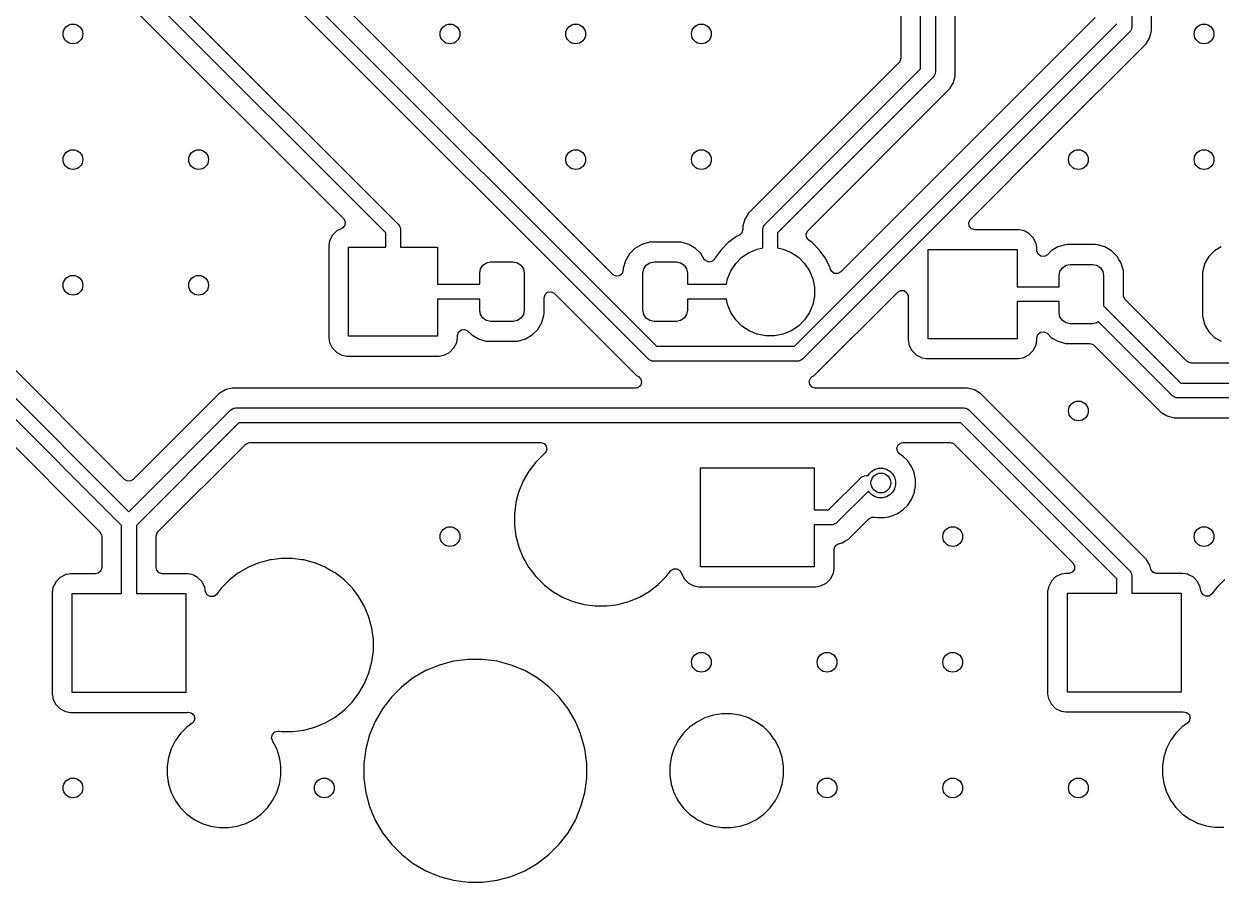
# Model space of a CAD drawing. Extents: x 2.6 to 14.2, y -9.4 to -3.8.
# Drawn here: x 12.644 to 13.597, y -7.405 to -6.723 of the extents above; entities that cross this region are included whole.
import ezdxf

# ---------------------------------------------------------------- set-up
doc = ezdxf.new("R2010")
doc.units = 0
doc.header["$MEASUREMENT"] = 0
doc.layers.add('BLACK', color=7, linetype='CONTINUOUS')

msp = doc.modelspace()

# ---------------------------------------------------------------- linework, layer by layer
at = {"layer": 'BLACK', "linetype": 'CONTINUOUS'}
for p, q in [((13.35769, -6.7583), (13.35769, -6.22893)), ((13.3695, -6.23137), (13.3695, -6.76075)), ((13.38526, -6.7636), (13.38526, -6.23992)), ((13.52567, -6.46694), (13.52567, -6.725)), ((13.54143, -6.72785), (13.54143, -6.54031)), ((13.11267, -6.92204), (12.75088, -6.56025)), ((13.14086, -6.98923), (12.7236, -6.57197)), ((12.73368, -6.56535), (13.14748, -6.97915)), ((13.34192, -6.60974), (13.34192, -6.74975)), ((12.67307, -6.61314), (12.94213, -6.88221)), ((12.64982, -6.62889), (12.89839, -6.87747)), ((12.93205, -6.88883), (12.66299, -6.61976)), ((13.25726, -6.97915), (13.51385, -6.72255)), ((13.49666, -6.71745), (13.29415, -6.91996)), ((13.52394, -6.72918), (13.26388, -6.98923)), ((13.52467, -6.72828), (13.52394, -6.72918)), ((13.52534, -6.72666), (13.52467, -6.72828)), ((13.52555, -6.72615), (13.52534, -6.72666)), ((13.52567, -6.725), (13.52555, -6.72615)), ((13.5371, -6.73831), (13.53996, -6.73337)), ((13.53996, -6.73337), (13.54029, -6.73211)), ((13.54029, -6.73211), (13.54037, -6.73184)), ((13.54037, -6.73184), (13.54082, -6.73013)), ((13.54082, -6.73013), (13.54143, -6.72785)), ((13.46296, -6.81245), (13.5371, -6.73831)), ((13.34114, -6.75239), (13.34049, -6.7532)), ((13.34192, -6.74975), (13.34114, -6.75239)), ((13.34049, -6.7532), (13.22061, -6.87307)), ((13.23378, -6.88221), (13.35769, -6.7583)), ((13.36923, -6.76226), (13.3685, -6.76403)), ((13.36938, -6.7619), (13.36923, -6.76226)), ((13.3695, -6.76075), (13.36938, -6.7619)), ((12.72433, -7.08508), (12.40375, -6.7645)), ((13.36777, -6.76492), (13.24386, -6.88883)), ((13.3685, -6.76403), (13.36777, -6.76492)), ((13.38093, -6.77406), (13.38379, -6.76911)), ((13.38379, -6.76911), (13.38402, -6.76823)), ((13.38402, -6.76823), (13.38422, -6.7675)), ((13.38422, -6.7675), (13.38477, -6.76546)), ((13.38477, -6.76546), (13.38526, -6.7636)), ((12.39462, -6.77767), (12.72778, -7.11083)), ((13.26786, -6.88713), (13.38093, -6.77406)), ((12.72187, -7.12163), (12.38799, -6.78775)), ((13.39732, -6.8781), (13.46296, -6.81245)), ((13.22061, -6.87307), (13.21824, -6.87719)), ((13.22061, -6.87307), (13.22061, -6.87307)), ((12.89715, -6.88527), (12.89314, -6.88731)), ((12.89786, -6.88483), (12.89715, -6.88527)), ((12.89951, -6.88262), (12.89786, -6.88483)), ((12.89839, -6.87747), (12.89971, -6.87988)), ((12.89971, -6.87988), (12.89951, -6.88262)), ((12.94213, -6.88221), (12.94287, -6.8831)), ((12.94287, -6.8831), (12.94325, -6.88403)), ((12.94325, -6.88403), (12.94375, -6.88523)), ((12.94375, -6.88523), (12.94386, -6.88638)), ((12.94386, -6.88638), (12.94386, -6.90023)), ((13.21628, -6.88625), (13.21551, -6.88889)), ((13.21726, -6.87988), (13.21628, -6.88353)), ((13.21628, -6.88353), (13.21628, -6.88353)), ((13.21628, -6.88353), (13.21628, -6.88625)), ((13.21776, -6.87802), (13.21726, -6.87988)), ((13.21824, -6.87719), (13.21776, -6.87802)), ((13.21776, -6.87802), (13.21776, -6.87802)), ((13.23205, -6.88638), (13.23216, -6.88523)), ((13.23205, -6.90088), (13.23205, -6.88638)), ((13.23216, -6.88523), (13.23266, -6.88403)), ((13.23266, -6.88403), (13.23305, -6.8831)), ((13.23305, -6.8831), (13.23378, -6.88221)), ((13.39593, -6.88085), (13.39708, -6.87835)), ((13.39633, -6.88358), (13.39593, -6.88085)), ((13.39813, -6.88565), (13.39633, -6.88358)), ((13.39708, -6.87835), (13.39732, -6.8781)), ((13.40077, -6.88643), (13.39813, -6.88565)), ((12.46719, -6.88925), (12.70468, -7.12673)), ((12.88734, -6.8953), (12.88676, -6.89899)), ((12.88893, -6.89218), (12.88734, -6.8953)), ((12.88961, -6.89084), (12.88893, -6.89218)), ((12.89314, -6.88731), (12.88961, -6.89084)), ((12.88961, -6.89084), (12.88961, -6.89084)), ((12.88961, -6.89084), (12.88961, -6.89084)), ((12.89314, -6.88731), (12.89314, -6.88731)), ((12.93205, -6.90023), (12.93205, -6.88883)), ((13.21112, -6.89187), (13.2046, -6.89661)), ((13.21362, -6.8906), (13.21112, -6.89187)), ((13.21551, -6.88889), (13.21362, -6.8906)), ((13.24386, -6.88883), (13.24386, -6.90088)), ((13.26653, -6.88961), (13.26782, -6.88717)), ((13.26677, -6.89235), (13.26653, -6.88961)), ((13.26845, -6.89453), (13.26677, -6.89235)), ((13.26782, -6.88717), (13.26786, -6.88713)), ((13.26882, -6.8948), (13.26845, -6.89453)), ((13.27131, -6.89661), (13.26882, -6.8948)), ((13.43565, -6.88643), (13.40077, -6.88643)), ((13.43935, -6.88701), (13.43565, -6.88643)), ((13.43565, -6.88643), (13.43565, -6.88643)), ((13.44058, -6.88764), (13.43935, -6.88701)), ((13.4438, -6.88928), (13.44058, -6.88764)), ((13.44733, -6.89281), (13.4438, -6.88928)), ((13.4438, -6.88928), (13.4438, -6.88928)), ((13.4438, -6.88928), (13.4438, -6.88928)), ((13.4496, -6.89726), (13.44733, -6.89281)), ((13.44733, -6.89281), (13.44733, -6.89281)), ((13.44733, -6.89281), (13.44733, -6.89281)), ((12.88676, -6.89899), (12.88676, -6.97234)), ((12.90252, -6.97109), (12.90252, -6.90023)), ((12.90252, -6.90023), (12.93205, -6.90023)), ((12.94386, -6.90023), (12.97339, -6.90023)), ((12.97339, -6.90023), (12.97339, -6.92976)), ((13.13042, -6.90128), (13.12602, -6.90568)), ((13.13578, -6.89812), (13.13042, -6.90128)), ((13.13042, -6.90128), (13.13042, -6.90128)), ((13.14175, -6.89638), (13.13578, -6.89812)), ((13.13578, -6.89812), (13.13578, -6.89812)), ((13.14315, -6.89627), (13.14175, -6.89638)), ((13.16584, -6.89627), (13.14315, -6.89627)), ((13.14315, -6.89627), (13.14315, -6.89627)), ((13.16723, -6.89638), (13.16584, -6.89627)), ((13.17321, -6.89812), (13.16723, -6.89638)), ((13.16723, -6.89638), (13.16723, -6.89638)), ((13.17856, -6.90128), (13.17321, -6.89812)), ((13.17321, -6.89812), (13.17321, -6.89812)), ((13.18296, -6.90568), (13.17856, -6.90128)), ((13.17856, -6.90128), (13.17856, -6.90128)), ((13.1989, -6.90231), (13.19417, -6.90883)), ((13.2046, -6.89661), (13.1989, -6.90231)), ((13.21548, -6.90827), (13.22125, -6.90441)), ((13.22125, -6.90441), (13.22767, -6.90175)), ((13.22767, -6.90175), (13.23205, -6.90088)), ((13.24386, -6.90088), (13.24824, -6.90175)), ((13.24824, -6.90175), (13.25466, -6.90441)), ((13.25466, -6.90441), (13.26044, -6.90827)), ((13.27701, -6.90231), (13.27131, -6.89661)), ((13.28113, -6.90797), (13.27701, -6.90231)), ((13.36355, -6.97306), (13.36355, -6.9022)), ((13.36355, -6.9022), (13.43441, -6.9022)), ((13.43441, -6.9022), (13.43441, -6.93172)), ((13.45013, -6.90064), (13.4496, -6.89726)), ((13.45018, -6.90096), (13.45013, -6.90064)), ((13.45018, -6.90281), (13.45018, -6.90096)), ((13.45019, -6.90316), (13.45018, -6.90281)), ((13.45115, -6.90573), (13.45019, -6.90316)), ((13.46152, -6.90325), (13.45851, -6.90626)), ((13.46688, -6.90009), (13.46152, -6.90325)), ((13.46152, -6.90325), (13.46152, -6.90325)), ((13.47285, -6.89835), (13.46688, -6.90009)), ((13.46688, -6.90009), (13.46688, -6.90009)), ((13.47425, -6.89824), (13.47285, -6.89835)), ((13.49694, -6.89824), (13.47425, -6.89824)), ((13.47425, -6.89824), (13.47425, -6.89824)), ((13.49834, -6.89835), (13.49694, -6.89824)), ((13.50431, -6.90009), (13.49834, -6.89835)), ((13.49834, -6.89835), (13.49834, -6.89835)), ((13.50967, -6.90325), (13.50431, -6.90009)), ((13.50431, -6.90009), (13.50431, -6.90009)), ((13.51407, -6.90765), (13.50967, -6.90325)), ((13.50967, -6.90325), (13.50967, -6.90325)), ((13.59144, -6.90325), (13.58704, -6.90765)), ((13.5968, -6.90009), (13.59144, -6.90325)), ((13.59144, -6.90325), (13.59144, -6.90325)), ((13.00753, -6.91751), (13.00945, -6.91463)), ((13.00945, -6.91463), (13.01232, -6.91271)), ((13.01232, -6.91271), (13.01571, -6.91204)), ((13.01571, -6.91204), (13.03343, -6.91204)), ((13.03343, -6.91204), (13.03682, -6.91271)), ((13.03682, -6.91271), (13.03969, -6.91463)), ((13.03969, -6.91463), (13.04161, -6.91751)), ((13.12285, -6.91104), (13.12112, -6.91701)), ((13.12602, -6.90568), (13.12285, -6.91104)), ((13.12285, -6.91104), (13.12285, -6.91104)), ((13.12602, -6.90568), (13.12602, -6.90568)), ((13.13745, -6.91751), (13.13937, -6.91463)), ((13.13937, -6.91463), (13.14224, -6.91271)), ((13.14224, -6.91271), (13.14563, -6.91204)), ((13.14563, -6.91204), (13.16335, -6.91204)), ((13.16335, -6.91204), (13.16674, -6.91271)), ((13.16674, -6.91271), (13.16961, -6.91463)), ((13.16961, -6.91463), (13.17153, -6.91751)), ((13.18397, -6.90738), (13.18296, -6.90568)), ((13.18296, -6.90568), (13.18296, -6.90568)), ((13.18482, -6.90883), (13.18397, -6.90738)), ((13.18532, -6.90967), (13.18482, -6.90883)), ((13.18671, -6.91118), (13.18532, -6.90967)), ((13.18931, -6.91206), (13.18671, -6.91118)), ((13.19198, -6.9114), (13.18931, -6.91206)), ((13.19387, -6.9094), (13.19198, -6.9114)), ((13.19417, -6.90883), (13.19387, -6.9094)), ((13.20671, -6.91896), (13.21057, -6.91318)), ((13.21057, -6.91318), (13.21548, -6.90827)), ((13.26044, -6.90827), (13.26535, -6.91318)), ((13.26535, -6.91318), (13.26921, -6.91896)), ((13.28175, -6.90883), (13.28113, -6.90797)), ((13.28541, -6.91601), (13.28175, -6.90883)), ((13.45336, -6.90738), (13.45115, -6.90573)), ((13.4561, -6.90758), (13.45336, -6.90738)), ((13.45851, -6.90626), (13.4561, -6.90758)), ((13.47047, -6.9166), (13.47335, -6.91468)), ((13.47335, -6.91468), (13.47674, -6.91401)), ((13.47674, -6.91401), (13.49445, -6.91401)), ((13.49445, -6.91401), (13.49784, -6.91468)), ((13.49784, -6.91468), (13.50072, -6.9166)), ((13.5151, -6.9094), (13.51407, -6.90765)), ((13.51407, -6.90765), (13.51407, -6.90765)), ((13.51723, -6.91301), (13.5151, -6.9094)), ((13.51897, -6.91898), (13.51723, -6.91301)), ((13.58388, -6.91301), (13.58214, -6.91898)), ((13.58704, -6.90765), (13.58388, -6.91301)), ((13.58388, -6.91301), (13.58388, -6.91301)), ((13.58704, -6.90765), (13.58704, -6.90765)), ((13.00685, -6.9209), (13.00753, -6.91751)), ((13.00685, -6.92976), (13.00685, -6.9209)), ((13.04161, -6.91751), (13.04229, -6.9209)), ((13.04229, -6.9209), (13.04229, -6.95043)), ((13.11293, -6.92228), (13.11267, -6.92204)), ((13.11543, -6.92342), (13.11293, -6.92228)), ((13.11815, -6.92303), (13.11543, -6.92342)), ((13.12023, -6.92123), (13.11815, -6.92303)), ((13.12101, -6.91859), (13.12023, -6.92123)), ((13.12112, -6.91701), (13.12101, -6.91841)), ((13.12101, -6.91841), (13.12101, -6.91859)), ((13.12112, -6.91701), (13.12112, -6.91701)), ((13.13678, -6.9209), (13.13745, -6.91751)), ((13.13678, -6.95043), (13.13678, -6.9209)), ((13.17153, -6.91751), (13.17221, -6.9209)), ((13.17221, -6.9209), (13.17221, -6.92976)), ((13.20405, -6.92538), (13.20671, -6.91896)), ((13.26921, -6.91896), (13.27186, -6.92538)), ((13.28606, -6.91801), (13.28541, -6.91601)), ((13.28679, -6.91943), (13.28606, -6.91801)), ((13.28899, -6.92108), (13.28679, -6.91943)), ((13.29174, -6.92127), (13.28899, -6.92108)), ((13.29415, -6.91996), (13.29174, -6.92127)), ((13.46788, -6.92287), (13.46855, -6.91948)), ((13.46788, -6.93172), (13.46788, -6.92287)), ((13.46855, -6.91948), (13.47047, -6.9166)), ((13.50072, -6.9166), (13.50264, -6.91948)), ((13.50264, -6.91948), (13.50331, -6.92287)), ((13.50331, -6.92287), (13.50331, -6.94699)), ((13.51902, -6.91962), (13.51897, -6.91898)), ((13.51908, -6.92038), (13.51902, -6.91962)), ((13.51908, -6.93844), (13.51908, -6.92038)), ((13.51908, -6.92038), (13.51908, -6.92038)), ((13.58214, -6.91898), (13.58203, -6.92038)), ((13.58203, -6.92038), (13.58203, -6.95488)), ((13.58214, -6.91898), (13.58214, -6.91898)), ((12.97339, -6.92976), (13.00685, -6.92976)), ((13.17221, -6.92976), (13.20318, -6.92976)), ((13.20318, -6.92976), (13.20405, -6.92538)), ((13.27186, -6.92538), (13.27322, -6.93219)), ((13.27322, -6.93219), (13.27322, -6.93913)), ((13.43441, -6.93172), (13.46788, -6.93172)), ((12.97733, -6.94157), (12.97339, -6.94157)), ((12.97339, -6.94157), (12.97339, -6.97109)), ((13.00685, -6.94157), (12.97733, -6.94157)), ((13.00685, -6.95043), (13.00685, -6.94157)), ((13.05806, -6.94051), (13.05883, -6.93787)), ((13.05806, -6.95291), (13.05806, -6.94051)), ((13.05883, -6.93787), (13.06091, -6.93607)), ((13.06091, -6.93607), (13.06363, -6.93568)), ((13.06363, -6.93568), (13.06613, -6.93682)), ((13.06613, -6.93682), (13.06639, -6.93706)), ((13.06639, -6.93706), (13.13172, -7.00239)), ((13.19681, -6.94157), (13.17221, -6.94157)), ((13.17221, -6.94157), (13.17221, -6.95043)), ((13.20318, -6.94157), (13.19681, -6.94157)), ((13.20405, -6.94595), (13.20318, -6.94157)), ((13.27322, -6.93913), (13.27186, -6.94595)), ((13.27302, -7.00239), (13.33945, -6.93596)), ((13.33945, -6.93596), (13.34186, -6.93465)), ((13.34186, -6.93465), (13.3446, -6.93484)), ((13.3446, -6.93484), (13.34681, -6.93649)), ((13.34681, -6.93649), (13.34777, -6.93907)), ((13.34777, -6.93907), (13.34778, -6.93942)), ((13.34778, -6.93942), (13.34778, -6.9743)), ((13.43835, -6.94354), (13.43441, -6.94354)), ((13.43441, -6.94354), (13.43441, -6.97306)), ((13.46788, -6.94354), (13.43835, -6.94354)), ((13.46788, -6.95239), (13.46788, -6.94354)), ((13.51919, -6.93948), (13.51908, -6.93844)), ((13.52051, -6.94189), (13.51919, -6.93948)), ((13.56976, -6.99115), (13.52051, -6.94189)), ((13.00753, -6.95382), (13.00685, -6.95043)), ((13.04229, -6.95043), (13.04161, -6.95382)), ((13.05795, -6.95431), (13.05806, -6.95291)), ((13.13745, -6.95382), (13.13678, -6.95043)), ((13.17221, -6.95043), (13.17153, -6.95382)), ((13.20671, -6.95236), (13.20405, -6.94595)), ((13.21057, -6.95814), (13.20671, -6.95236)), ((13.26921, -6.95236), (13.26535, -6.95814)), ((13.27186, -6.94595), (13.26921, -6.95236)), ((13.46855, -6.95578), (13.46788, -6.95239)), ((13.50331, -6.94699), (13.56466, -7.00835)), ((13.00945, -6.95669), (13.00753, -6.95382)), ((13.01232, -6.95861), (13.00945, -6.95669)), ((13.01571, -6.95928), (13.01232, -6.95861)), ((13.03343, -6.95928), (13.01571, -6.95928)), ((13.03682, -6.95861), (13.03343, -6.95928)), ((13.03969, -6.95669), (13.03682, -6.95861)), ((13.04161, -6.95382), (13.03969, -6.95669)), ((13.05304, -6.96564), (13.05621, -6.96028)), ((13.05621, -6.96028), (13.05795, -6.95431)), ((13.13937, -6.95669), (13.13745, -6.95382)), ((13.14224, -6.95861), (13.13937, -6.95669)), ((13.14563, -6.95928), (13.14224, -6.95861)), ((13.16335, -6.95928), (13.14563, -6.95928)), ((13.16674, -6.95861), (13.16335, -6.95928)), ((13.16961, -6.95669), (13.16674, -6.95861)), ((13.17153, -6.95382), (13.16961, -6.95669)), ((13.21548, -6.96305), (13.21057, -6.95814)), ((13.26535, -6.95814), (13.26044, -6.96305)), ((13.47047, -6.95866), (13.46855, -6.95578)), ((13.47335, -6.96058), (13.47047, -6.95866)), ((13.47674, -6.96125), (13.47335, -6.96058)), ((13.49445, -6.96125), (13.47674, -6.96125)), ((13.49784, -6.96058), (13.49445, -6.96125)), ((13.49925, -6.95964), (13.49784, -6.96058)), ((13.55804, -7.01843), (13.49925, -6.95964)), ((13.58203, -6.95488), (13.58203, -6.95488)), ((13.58203, -6.95488), (13.58214, -6.95628)), ((13.58214, -6.95628), (13.58388, -6.96225)), ((13.58388, -6.96225), (13.58388, -6.96225)), ((13.58388, -6.96225), (13.58704, -6.96761)), ((12.97339, -6.97109), (12.90252, -6.97109)), ((12.98916, -6.97048), (12.98993, -6.96784)), ((12.98916, -6.97234), (12.98916, -6.97048)), ((12.98993, -6.96784), (12.99201, -6.96604)), ((12.99201, -6.96604), (12.99473, -6.96565)), ((12.99473, -6.96565), (12.99724, -6.96679)), ((12.99724, -6.96679), (12.99749, -6.96703)), ((12.99749, -6.96703), (13.0005, -6.97004)), ((13.0005, -6.97004), (13.0005, -6.97004)), ((13.0005, -6.97004), (13.00053, -6.97006)), ((13.00053, -6.97006), (13.00585, -6.97321)), ((13.04329, -6.97321), (13.04864, -6.97004)), ((13.04864, -6.97004), (13.05304, -6.96564)), ((13.22125, -6.96691), (13.21548, -6.96305)), ((13.22767, -6.96957), (13.22125, -6.96691)), ((13.23448, -6.97092), (13.22767, -6.96957)), ((13.24143, -6.97092), (13.23448, -6.97092)), ((13.24824, -6.96957), (13.24143, -6.97092)), ((13.25466, -6.96691), (13.24824, -6.96957)), ((13.26044, -6.96305), (13.25466, -6.96691)), ((13.45018, -6.97245), (13.45096, -6.96981)), ((13.45096, -6.96981), (13.45303, -6.96801)), ((13.45303, -6.96801), (13.45576, -6.96762)), ((13.45576, -6.96762), (13.45826, -6.96876)), ((13.45826, -6.96876), (13.45851, -6.969)), ((13.45851, -6.969), (13.46152, -6.97201)), ((13.46152, -6.97201), (13.46152, -6.97201)), ((13.46152, -6.97201), (13.46293, -6.97284)), ((13.58704, -6.96761), (13.58704, -6.96761)), ((13.58704, -6.96761), (13.59144, -6.97201)), ((13.59144, -6.97201), (13.59144, -6.97201)), ((13.59144, -6.97201), (13.59285, -6.97284)), ((12.88676, -6.97234), (12.8871, -6.97453)), ((12.8871, -6.97453), (12.88734, -6.97603)), ((12.88734, -6.97603), (12.88961, -6.98048)), ((12.88961, -6.98048), (12.88961, -6.98048)), ((12.88961, -6.98048), (12.88961, -6.98048)), ((12.88961, -6.98048), (12.89314, -6.98401)), ((12.98277, -6.98401), (12.98631, -6.98048)), ((12.98631, -6.98048), (12.98857, -6.97603)), ((12.98857, -6.97603), (12.98916, -6.97234)), ((12.98857, -6.97603), (12.98857, -6.97603)), ((12.98857, -6.97603), (12.98857, -6.97603)), ((13.00585, -6.97321), (13.01183, -6.97494)), ((13.01183, -6.97494), (13.01323, -6.97505)), ((13.01323, -6.97505), (13.03592, -6.97505)), ((13.03592, -6.97505), (13.03731, -6.97494)), ((13.03731, -6.97494), (13.04329, -6.97321)), ((13.14748, -6.97915), (13.25726, -6.97915)), ((13.34778, -6.9743), (13.3482, -6.97698)), ((13.3482, -6.97698), (13.34836, -6.978)), ((13.34836, -6.978), (13.35063, -6.98245)), ((13.43441, -6.97306), (13.36355, -6.97306)), ((13.44733, -6.98245), (13.4496, -6.978)), ((13.4496, -6.978), (13.45018, -6.9743)), ((13.4496, -6.978), (13.4496, -6.978)), ((13.4496, -6.978), (13.4496, -6.978)), ((13.45018, -6.9743), (13.45018, -6.97245)), ((13.46293, -6.97284), (13.46688, -6.97517)), ((13.46688, -6.97517), (13.47285, -6.97691)), ((13.47285, -6.97691), (13.47425, -6.97702)), ((13.47425, -6.97702), (13.49231, -6.97702)), ((13.49231, -6.97702), (13.49495, -6.97779)), ((13.49495, -6.97779), (13.49576, -6.97845)), ((13.49576, -6.97845), (13.54891, -7.03159)), ((13.59285, -6.97284), (13.5968, -6.97517)), ((12.89314, -6.98401), (12.89314, -6.98401)), ((12.89314, -6.98401), (12.89314, -6.98401)), ((12.89314, -6.98401), (12.89727, -6.98612)), ((12.89727, -6.98612), (12.89759, -6.98628)), ((12.89759, -6.98628), (12.90128, -6.98686)), ((12.90128, -6.98686), (12.90128, -6.98686)), ((12.90128, -6.98686), (12.97463, -6.98686)), ((12.97463, -6.98686), (12.97832, -6.98628)), ((12.97832, -6.98628), (12.98277, -6.98401)), ((13.14175, -6.98996), (13.14086, -6.98923)), ((13.14296, -6.99046), (13.14175, -6.98996)), ((13.14388, -6.99084), (13.14296, -6.99046)), ((13.14503, -6.99096), (13.14388, -6.99084)), ((13.25971, -6.99096), (13.14503, -6.99096)), ((13.26086, -6.99084), (13.25971, -6.99096)), ((13.26178, -6.99046), (13.26086, -6.99084)), ((13.26299, -6.98996), (13.26178, -6.99046)), ((13.26388, -6.98923), (13.26299, -6.98996)), ((13.35063, -6.98245), (13.35063, -6.98245)), ((13.35063, -6.98245), (13.35063, -6.98245)), ((13.35063, -6.98245), (13.35416, -6.98598)), ((13.35416, -6.98598), (13.35416, -6.98598)), ((13.35416, -6.98598), (13.35416, -6.98598)), ((13.35416, -6.98598), (13.3583, -6.98808)), ((13.3583, -6.98808), (13.35861, -6.98825)), ((13.35861, -6.98825), (13.36231, -6.98883)), ((13.36231, -6.98883), (13.36231, -6.98883)), ((13.36231, -6.98883), (13.43565, -6.98883)), ((13.43565, -6.98883), (13.43935, -6.98825)), ((13.43935, -6.98825), (13.4438, -6.98598)), ((13.4438, -6.98598), (13.44733, -6.98245)), ((13.57058, -6.9918), (13.56976, -6.99115)), ((13.57322, -6.99258), (13.57058, -6.9918)), ((13.67371, -6.99258), (13.57322, -6.99258)), ((13.13172, -7.00239), (13.13328, -7.00329)), ((13.13328, -7.00329), (13.13518, -7.00528)), ((13.1357, -7.00798), (13.13468, -7.01054)), ((13.13518, -7.00528), (13.1357, -7.00798)), ((13.26907, -7.00682), (13.27021, -7.00432)), ((13.26946, -7.00955), (13.26907, -7.00682)), ((13.27126, -7.01163), (13.26946, -7.00955)), ((13.27021, -7.00432), (13.27146, -7.00329)), ((13.27146, -7.00329), (13.27302, -7.00239)), ((13.56466, -7.00835), (13.97226, -7.00835)), ((12.79958, -7.01673), (12.73123, -7.08508)), ((12.80452, -7.01388), (12.79958, -7.01673)), ((12.79958, -7.01673), (12.79958, -7.01673)), ((12.80551, -7.01361), (12.80452, -7.01388)), ((12.80452, -7.01388), (12.80452, -7.01388)), ((12.81004, -7.0124), (12.80551, -7.01361)), ((12.80551, -7.01361), (12.80551, -7.01361)), ((13.13084, -7.0124), (12.81004, -7.0124)), ((13.13243, -7.01213), (13.13084, -7.0124)), ((13.13468, -7.01054), (13.13243, -7.01213)), ((13.2739, -7.0124), (13.27126, -7.01163)), ((13.39493, -7.0124), (13.2739, -7.0124)), ((13.39603, -7.0127), (13.39493, -7.0124)), ((13.39946, -7.01361), (13.39603, -7.0127)), ((13.40044, -7.01388), (13.39946, -7.01361)), ((13.39946, -7.01361), (13.39946, -7.01361)), ((13.40539, -7.01673), (13.40044, -7.01388)), ((13.40044, -7.01388), (13.40044, -7.01388)), ((13.53711, -7.14845), (13.40539, -7.01673)), ((13.55894, -7.01916), (13.55804, -7.01843)), ((13.56037, -7.01976), (13.55894, -7.01916)), ((13.56106, -7.02004), (13.56037, -7.01976)), ((12.80871, -7.0299), (12.80961, -7.02916)), ((12.80961, -7.02916), (12.81135, -7.02844)), ((12.81135, -7.02844), (12.81174, -7.02828)), ((12.81174, -7.02828), (12.81289, -7.02817)), ((12.81289, -7.02817), (13.39208, -7.02817)), ((13.39208, -7.02817), (13.39323, -7.02828)), ((13.39323, -7.02828), (13.39361, -7.02844)), ((13.39361, -7.02844), (13.39536, -7.02916)), ((13.39536, -7.02916), (13.39625, -7.0299)), ((13.56222, -7.02016), (13.56106, -7.02004)), ((13.96981, -7.02016), (13.56222, -7.02016)), ((12.72778, -7.11083), (12.80871, -7.0299)), ((13.39625, -7.0299), (13.52394, -7.15758)), ((13.54891, -7.03159), (13.55385, -7.03445)), ((13.55385, -7.03445), (13.55936, -7.03593)), ((13.55936, -7.03593), (13.96126, -7.03593)), ((12.81534, -7.03998), (12.73369, -7.12163)), ((13.38963, -7.03998), (12.81534, -7.03998)), ((13.51386, -7.16421), (13.38963, -7.03998)), ((12.75088, -7.12673), (12.82044, -7.05718)), ((12.82044, -7.05718), (12.82285, -7.05586)), ((12.82285, -7.05586), (12.82389, -7.05575)), ((12.82389, -7.05575), (13.05542, -7.05575)), ((13.05542, -7.05575), (13.05806, -7.05652)), ((13.05806, -7.05652), (13.05986, -7.0586)), ((13.33885, -7.05985), (13.34004, -7.05737)), ((13.34004, -7.05737), (13.34238, -7.05592)), ((13.34238, -7.05592), (13.34367, -7.05575)), ((13.34367, -7.05575), (13.38108, -7.05575)), ((13.38108, -7.05575), (13.38372, -7.05652)), ((13.38372, -7.05652), (13.38453, -7.05718)), ((13.38453, -7.05718), (13.47886, -7.1515)), ((13.05783, -7.06493), (13.05144, -7.07132)), ((13.05839, -7.0645), (13.05783, -7.06493)), ((13.05911, -7.06383), (13.05839, -7.0645)), ((13.06025, -7.06132), (13.05911, -7.06383)), ((13.05986, -7.0586), (13.06025, -7.06132)), ((13.3392, -7.06258), (13.33885, -7.05985)), ((13.34096, -7.06469), (13.3392, -7.06258)), ((13.34364, -7.06648), (13.34096, -7.06469)), ((13.34748, -7.07032), (13.34364, -7.06648)), ((13.34364, -7.06648), (13.34364, -7.06648)), ((13.05144, -7.07132), (13.04594, -7.07849)), ((13.1825, -7.15465), (13.1825, -7.07591)), ((13.1825, -7.07591), (13.27306, -7.07591)), ((13.27306, -7.07591), (13.27306, -7.10938)), ((13.32154, -7.07699), (13.32452, -7.07619)), ((13.32452, -7.07619), (13.3276, -7.07619)), ((13.3276, -7.07619), (13.33058, -7.07699)), ((13.3505, -7.07484), (13.34748, -7.07032)), ((13.34748, -7.07032), (13.34748, -7.07032)), ((13.35222, -7.07898), (13.3505, -7.07484)), ((13.3505, -7.07484), (13.3505, -7.07484)), ((12.72607, -7.0862), (12.72433, -7.08508)), ((12.72882, -7.0864), (12.72607, -7.0862)), ((12.73123, -7.08508), (12.72882, -7.0864)), ((13.04143, -7.08631), (13.03797, -7.09466)), ((13.04594, -7.07849), (13.04143, -7.08631)), ((13.04143, -7.08631), (13.04143, -7.08631)), ((13.28446, -7.10938), (13.31011, -7.08373)), ((13.31011, -7.08373), (13.311, -7.08299)), ((13.311, -7.08299), (13.31254, -7.08236)), ((13.31254, -7.08236), (13.31313, -7.08211)), ((13.31313, -7.08211), (13.31428, -7.082)), ((13.31428, -7.082), (13.31595, -7.082)), ((13.31595, -7.082), (13.31669, -7.08071)), ((13.31669, -7.08071), (13.31887, -7.07853)), ((13.31887, -7.07853), (13.32154, -7.07699)), ((13.33058, -7.07699), (13.33325, -7.07853)), ((13.33325, -7.07853), (13.33543, -7.08071)), ((13.33543, -7.08071), (13.33697, -7.08338)), ((13.33697, -7.08338), (13.33777, -7.08636)), ((13.33777, -7.08636), (13.33777, -7.08944)), ((13.35258, -7.07986), (13.35222, -7.07898)), ((13.35364, -7.08519), (13.35258, -7.07986)), ((13.35258, -7.07986), (13.35258, -7.07986)), ((13.35258, -7.07986), (13.35258, -7.07986)), ((13.35364, -7.09062), (13.35364, -7.08519)), ((13.03797, -7.09466), (13.03754, -7.09625)), ((13.31623, -7.0943), (13.29108, -7.11946)), ((13.31669, -7.09509), (13.31623, -7.0943)), ((13.31887, -7.09727), (13.31669, -7.09509)), ((13.33543, -7.09509), (13.33325, -7.09727)), ((13.33697, -7.09242), (13.33543, -7.09509)), ((13.33777, -7.08944), (13.33697, -7.09242)), ((13.3505, -7.10096), (13.35258, -7.09595)), ((13.35258, -7.09595), (13.35314, -7.0931)), ((13.35314, -7.0931), (13.35364, -7.09062)), ((13.0356, -7.10361), (13.03445, -7.11234)), ((13.03563, -7.10338), (13.0356, -7.10361)), ((13.03754, -7.09625), (13.03563, -7.10338)), ((13.32154, -7.09881), (13.31887, -7.09727)), ((13.32452, -7.09961), (13.32154, -7.09881)), ((13.3276, -7.09961), (13.32452, -7.09961)), ((13.33058, -7.09881), (13.3276, -7.09961)), ((13.33325, -7.09727), (13.33058, -7.09881)), ((13.34748, -7.10548), (13.3505, -7.10096)), ((13.03445, -7.11234), (13.03445, -7.12138)), ((13.27306, -7.10938), (13.28446, -7.10938)), ((13.31892, -7.11501), (13.32091, -7.115)), ((13.32091, -7.115), (13.32334, -7.11548)), ((13.32878, -7.11548), (13.33236, -7.11477)), ((13.33236, -7.11477), (13.3341, -7.11442)), ((13.3341, -7.11442), (13.33799, -7.11281)), ((13.33799, -7.11281), (13.33912, -7.11234)), ((13.33912, -7.11234), (13.34364, -7.10932)), ((13.33912, -7.11234), (13.33912, -7.11234)), ((13.33912, -7.11234), (13.33912, -7.11234)), ((13.34364, -7.10932), (13.34748, -7.10548)), ((12.72187, -7.17591), (12.72187, -7.12163)), ((12.73369, -7.12163), (12.73369, -7.17591)), ((13.03445, -7.12138), (13.03536, -7.12826)), ((13.2869, -7.12119), (13.27306, -7.12119)), ((13.27306, -7.12119), (13.27306, -7.15465)), ((13.28805, -7.12108), (13.2869, -7.12119)), ((13.28938, -7.12052), (13.28805, -7.12108)), ((13.29018, -7.12019), (13.28938, -7.12052)), ((13.29108, -7.11946), (13.29018, -7.12019)), ((13.30021, -7.13263), (13.3165, -7.11633)), ((13.3165, -7.11633), (13.31892, -7.11501)), ((13.32334, -7.11548), (13.32334, -7.11548)), ((13.32334, -7.11548), (13.32878, -7.11548)), ((12.70468, -7.12673), (12.70599, -7.12915)), ((12.70599, -7.12915), (12.70611, -7.13018)), ((12.70611, -7.13018), (12.70611, -7.15526)), ((12.74945, -7.13018), (12.75023, -7.12755)), ((12.74945, -7.15526), (12.74945, -7.13018)), ((12.75023, -7.12755), (12.75088, -7.12673)), ((13.03536, -7.12826), (13.03563, -7.13033)), ((13.03563, -7.13033), (13.03788, -7.13871)), ((13.29734, -7.13428), (13.30021, -7.13263)), ((13.30021, -7.13263), (13.30021, -7.13263)), ((13.30021, -7.13263), (13.30021, -7.13263)), ((13.03788, -7.13871), (13.03797, -7.13906)), ((13.03797, -7.13906), (13.04143, -7.1474)), ((13.28882, -7.14095), (13.28907, -7.14011)), ((13.28882, -7.15589), (13.28882, -7.14095)), ((13.28907, -7.14011), (13.28913, -7.13924)), ((13.28913, -7.13924), (13.28945, -7.13882)), ((13.28945, -7.13882), (13.2896, -7.13831)), ((13.2896, -7.13831), (13.29026, -7.13774)), ((13.29026, -7.13774), (13.29078, -7.13704)), ((13.29078, -7.13704), (13.29142, -7.13673)), ((13.29142, -7.13673), (13.29168, -7.13651)), ((13.29168, -7.13651), (13.292, -7.13638)), ((13.292, -7.13638), (13.29222, -7.1363)), ((13.29222, -7.1363), (13.29527, -7.13548)), ((13.29527, -7.13548), (13.29645, -7.13479)), ((13.29645, -7.13479), (13.29734, -7.13428)), ((12.83117, -7.15146), (12.82282, -7.15492)), ((12.83637, -7.15006), (12.83117, -7.15146)), ((12.8399, -7.14912), (12.83637, -7.15006)), ((12.84099, -7.14898), (12.8399, -7.14912)), ((12.84885, -7.14794), (12.84099, -7.14898)), ((12.85789, -7.14794), (12.84885, -7.14794)), ((12.84885, -7.14794), (12.84885, -7.14794)), ((12.86535, -7.14892), (12.85789, -7.14794)), ((12.85789, -7.14794), (12.85789, -7.14794)), ((12.86684, -7.14912), (12.86535, -7.14892)), ((12.87538, -7.15141), (12.86684, -7.14912)), ((12.87557, -7.15146), (12.87538, -7.15141)), ((12.88392, -7.15492), (12.87557, -7.15146)), ((13.04143, -7.1474), (13.04143, -7.14741)), ((13.04143, -7.14741), (13.04296, -7.15006)), ((13.04296, -7.15006), (13.04574, -7.15487)), ((13.47886, -7.1515), (13.48018, -7.15392)), ((13.53866, -7.15115), (13.53711, -7.14845)), ((13.53996, -7.15339), (13.53866, -7.15115)), ((12.67757, -7.16073), (12.67312, -7.163)), ((12.67808, -7.16065), (12.67757, -7.16073)), ((12.68126, -7.16015), (12.67808, -7.16065)), ((12.70122, -7.16015), (12.68126, -7.16015)), ((12.70325, -7.1597), (12.70122, -7.16015)), ((12.70533, -7.1579), (12.70325, -7.1597)), ((12.70611, -7.15526), (12.70533, -7.1579)), ((12.74989, -7.15729), (12.74945, -7.15526)), ((12.7517, -7.15937), (12.74989, -7.15729)), ((12.75433, -7.16015), (12.7517, -7.15937)), ((12.7743, -7.16015), (12.75433, -7.16015)), ((12.77799, -7.16073), (12.7743, -7.16015)), ((12.7743, -7.16015), (12.7743, -7.16015)), ((12.77907, -7.16128), (12.77799, -7.16073)), ((12.78244, -7.163), (12.77907, -7.16128)), ((12.815, -7.15943), (12.80783, -7.16493)), ((12.82282, -7.15492), (12.815, -7.15943)), ((12.82282, -7.15492), (12.82282, -7.15492)), ((12.88561, -7.15589), (12.88392, -7.15492)), ((12.88392, -7.15492), (12.88392, -7.15492)), ((12.89059, -7.15877), (12.88561, -7.15589)), ((12.89174, -7.15943), (12.89059, -7.15877)), ((12.89891, -7.16493), (12.89174, -7.15943)), ((13.04574, -7.15487), (13.04594, -7.15523)), ((13.04594, -7.15523), (13.05144, -7.1624)), ((13.05144, -7.1624), (13.05144, -7.1624)), ((13.05144, -7.1624), (13.05783, -7.16878)), ((13.14891, -7.16878), (13.1553, -7.1624)), ((13.1553, -7.1624), (13.15874, -7.15791)), ((13.1553, -7.1624), (13.1553, -7.1624)), ((13.15874, -7.15791), (13.16096, -7.15629)), ((13.16096, -7.15629), (13.1637, -7.15613)), ((13.1637, -7.15613), (13.1661, -7.15747)), ((13.1661, -7.15747), (13.16725, -7.15938)), ((13.16725, -7.15938), (13.16732, -7.15959)), ((13.16732, -7.15959), (13.16732, -7.15959)), ((13.16732, -7.15959), (13.16732, -7.15959)), ((13.16732, -7.15959), (13.16959, -7.16404)), ((13.27306, -7.15465), (13.1825, -7.15465)), ((13.28597, -7.16404), (13.28824, -7.15959)), ((13.28824, -7.15959), (13.28882, -7.15589)), ((13.28824, -7.15959), (13.28824, -7.15959)), ((13.28824, -7.15959), (13.28824, -7.15959)), ((13.46955, -7.16042), (13.4651, -7.16269)), ((13.47014, -7.16033), (13.46955, -7.16042)), ((13.47325, -7.15984), (13.47014, -7.16033)), ((13.47541, -7.15984), (13.47325, -7.15984)), ((13.47575, -7.15983), (13.47541, -7.15984)), ((13.47833, -7.15886), (13.47575, -7.15983)), ((13.47998, -7.15666), (13.47833, -7.15886)), ((13.48018, -7.15392), (13.47998, -7.15666)), ((13.52394, -7.15758), (13.52467, -7.15848)), ((13.52467, -7.15848), (13.52514, -7.15961)), ((13.52514, -7.15961), (13.52556, -7.16061)), ((13.52556, -7.16061), (13.52567, -7.16176)), ((13.52567, -7.16176), (13.52567, -7.17561)), ((13.5408, -7.15651), (13.53996, -7.15339)), ((13.54091, -7.1568), (13.5408, -7.15651)), ((13.54099, -7.15698), (13.54091, -7.1568)), ((13.54126, -7.15729), (13.54099, -7.15698)), ((13.54161, -7.158), (13.54126, -7.15729)), ((13.54227, -7.15846), (13.54161, -7.158)), ((13.54279, -7.15906), (13.54227, -7.15846)), ((13.54337, -7.15923), (13.54279, -7.15906)), ((13.54386, -7.15958), (13.54337, -7.15923)), ((13.54466, -7.15961), (13.54386, -7.15958)), ((13.54543, -7.15984), (13.54466, -7.15961)), ((13.56628, -7.15984), (13.54543, -7.15984)), ((13.56997, -7.16042), (13.56628, -7.15984)), ((13.56628, -7.15984), (13.56628, -7.15984)), ((13.5714, -7.16115), (13.56997, -7.16042)), ((13.57442, -7.16269), (13.5714, -7.16115)), ((12.66732, -7.17098), (12.66674, -7.17467)), ((12.66922, -7.16726), (12.66732, -7.17098)), ((12.66959, -7.16653), (12.66922, -7.16726)), ((12.67312, -7.163), (12.66959, -7.16653)), ((12.66959, -7.16653), (12.66959, -7.16653)), ((12.66959, -7.16653), (12.66959, -7.16653)), ((12.67312, -7.163), (12.67312, -7.163)), ((12.67312, -7.163), (12.67312, -7.163)), ((12.78597, -7.16653), (12.78244, -7.163)), ((12.78244, -7.163), (12.78244, -7.163)), ((12.78244, -7.163), (12.78244, -7.163)), ((12.78824, -7.17098), (12.78597, -7.16653)), ((12.78597, -7.16653), (12.78597, -7.16653)), ((12.78597, -7.16653), (12.78597, -7.16653)), ((12.78876, -7.17431), (12.78824, -7.17098)), ((12.80144, -7.17132), (12.79746, -7.17651)), ((12.80783, -7.16493), (12.80144, -7.17132)), ((12.80144, -7.17132), (12.80144, -7.17132)), ((12.9053, -7.17132), (12.89891, -7.16493)), ((12.89891, -7.16493), (12.89891, -7.16493)), ((12.90638, -7.17274), (12.9053, -7.17132)), ((12.9053, -7.17132), (12.9053, -7.17132)), ((12.9053, -7.17132), (12.9053, -7.17132)), ((13.05783, -7.16878), (13.05783, -7.16878)), ((13.05783, -7.16878), (13.05783, -7.16878)), ((13.05783, -7.16878), (13.05852, -7.16931)), ((13.05852, -7.16931), (13.065, -7.17428)), ((13.14174, -7.17428), (13.14891, -7.16878)), ((13.14891, -7.16878), (13.14891, -7.16878)), ((13.14891, -7.16878), (13.14891, -7.16878)), ((13.16959, -7.16404), (13.16959, -7.16404)), ((13.16959, -7.16404), (13.16959, -7.16404)), ((13.16959, -7.16404), (13.17312, -7.16757)), ((13.17312, -7.16757), (13.17312, -7.16757)), ((13.17312, -7.16757), (13.17312, -7.16757)), ((13.17312, -7.16757), (13.17678, -7.16943)), ((13.17678, -7.16943), (13.17757, -7.16984)), ((13.17757, -7.16984), (13.18126, -7.17042)), ((13.18126, -7.17042), (13.18126, -7.17042)), ((13.18126, -7.17042), (13.2743, -7.17042)), ((13.2743, -7.17042), (13.27799, -7.16984)), ((13.27799, -7.16984), (13.28244, -7.16757)), ((13.28244, -7.16757), (13.28597, -7.16404)), ((13.45931, -7.17067), (13.45872, -7.17437)), ((13.46142, -7.16653), (13.45931, -7.17067)), ((13.46157, -7.16622), (13.46142, -7.16653)), ((13.4651, -7.16269), (13.46157, -7.16622)), ((13.46157, -7.16622), (13.46157, -7.16622)), ((13.46157, -7.16622), (13.46157, -7.16622)), ((13.4651, -7.16269), (13.4651, -7.16269)), ((13.4651, -7.16269), (13.4651, -7.16269)), ((13.51386, -7.17561), (13.51386, -7.16421)), ((13.57795, -7.16622), (13.57442, -7.16269)), ((13.57442, -7.16269), (13.57442, -7.16269)), ((13.57442, -7.16269), (13.57442, -7.16269)), ((13.58022, -7.17067), (13.57795, -7.16622)), ((13.57795, -7.16622), (13.57795, -7.16622)), ((13.57795, -7.16622), (13.57795, -7.16622)), ((13.58075, -7.174), (13.58022, -7.17067)), ((13.59343, -7.17101), (13.58944, -7.17621)), ((13.59982, -7.16463), (13.59343, -7.17101)), ((13.59343, -7.17101), (13.59343, -7.17101)), ((12.66674, -7.17467), (12.66674, -7.25589)), ((12.6825, -7.25465), (12.6825, -7.17591)), ((12.6825, -7.17591), (12.72187, -7.17591)), ((12.73369, -7.17591), (12.77306, -7.17591)), ((12.77306, -7.17591), (12.77306, -7.25465)), ((12.7888, -7.17452), (12.78876, -7.17431)), ((12.79009, -7.17695), (12.7888, -7.17452)), ((12.79249, -7.1783), (12.79009, -7.17695)), ((12.79524, -7.17814), (12.79249, -7.1783)), ((12.79746, -7.17651), (12.79524, -7.17814)), ((12.9108, -7.17849), (12.90638, -7.17274)), ((12.91531, -7.18631), (12.9108, -7.17849)), ((12.9108, -7.17849), (12.9108, -7.17849)), ((12.9108, -7.17849), (12.9108, -7.17849)), ((13.065, -7.17428), (13.065, -7.17428)), ((13.065, -7.17428), (13.065, -7.17428)), ((13.065, -7.17428), (13.07282, -7.1788)), ((13.07282, -7.1788), (13.07282, -7.1788)), ((13.07282, -7.1788), (13.07282, -7.1788)), ((13.07282, -7.1788), (13.07642, -7.18029)), ((13.07642, -7.18029), (13.08117, -7.18226)), ((13.12557, -7.18226), (13.13392, -7.1788)), ((13.13392, -7.1788), (13.14174, -7.17428)), ((13.45872, -7.17437), (13.45872, -7.25559)), ((13.47449, -7.25435), (13.47449, -7.17561)), ((13.47449, -7.17561), (13.51386, -7.17561)), ((13.52567, -7.17561), (13.56504, -7.17561)), ((13.56504, -7.17561), (13.56504, -7.25435)), ((13.58079, -7.17422), (13.58075, -7.174)), ((13.58208, -7.17664), (13.58079, -7.17422)), ((13.58448, -7.17799), (13.58208, -7.17664)), ((13.58722, -7.17783), (13.58448, -7.17799)), ((13.58944, -7.17621), (13.58722, -7.17783)), ((12.91635, -7.18881), (12.91531, -7.18631)), ((12.91531, -7.18631), (12.91531, -7.18631)), ((12.91531, -7.18631), (12.91531, -7.18631)), ((12.91877, -7.19466), (12.91635, -7.18881)), ((13.08117, -7.18226), (13.0899, -7.1846)), ((13.0899, -7.1846), (13.09885, -7.18578)), ((13.09885, -7.18578), (13.09885, -7.18578)), ((13.09885, -7.18578), (13.10789, -7.18578)), ((13.10789, -7.18578), (13.11684, -7.1846)), ((13.10789, -7.18578), (13.10789, -7.18578)), ((13.11684, -7.1846), (13.12557, -7.18226)), ((12.92111, -7.20338), (12.91877, -7.19466)), ((12.92229, -7.21234), (12.92111, -7.20338)), ((12.92229, -7.22138), (12.92229, -7.21234)), ((12.92111, -7.23033), (12.92229, -7.22138)), ((12.99756, -7.22826), (12.9866, -7.2297)), ((13.00918, -7.22826), (12.99756, -7.22826)), ((12.99756, -7.22826), (12.99756, -7.22826)), ((13.01858, -7.22949), (13.00918, -7.22826)), ((13.00918, -7.22826), (13.00918, -7.22826)), ((12.91877, -7.23906), (12.92111, -7.23033)), ((12.9641, -7.23722), (12.95404, -7.24303)), ((12.97483, -7.23278), (12.9641, -7.23722)), ((12.9641, -7.23722), (12.9641, -7.23722)), ((12.98123, -7.23106), (12.97483, -7.23278)), ((12.97483, -7.23278), (12.97483, -7.23278)), ((12.98605, -7.22977), (12.98123, -7.23106)), ((12.9866, -7.2297), (12.98605, -7.22977)), ((13.02069, -7.22977), (13.01858, -7.22949)), ((13.03191, -7.23278), (13.02069, -7.22977)), ((13.04264, -7.23722), (13.03191, -7.23278)), ((13.03191, -7.23278), (13.03191, -7.23278)), ((13.03191, -7.23278), (13.03191, -7.23278)), ((13.0527, -7.24303), (13.04264, -7.23722)), ((13.04264, -7.23722), (13.04264, -7.23722)), ((12.9108, -7.25523), (12.91531, -7.24741)), ((12.91531, -7.24741), (12.91877, -7.23906)), ((12.95404, -7.24303), (12.94483, -7.2501)), ((13.06191, -7.2501), (13.0527, -7.24303)), ((12.66674, -7.25589), (12.66711, -7.25824)), ((12.77306, -7.25465), (12.6825, -7.25465)), ((12.9053, -7.2624), (12.9108, -7.25523)), ((12.94482, -7.2501), (12.93661, -7.25831)), ((12.94483, -7.2501), (12.94482, -7.2501)), ((13.06192, -7.2501), (13.06191, -7.2501)), ((13.07013, -7.25831), (13.06192, -7.2501)), ((13.45872, -7.25559), (13.45897, -7.25714)), ((13.45897, -7.25714), (13.45931, -7.25928)), ((13.56504, -7.25435), (13.47449, -7.25435)), ((12.66711, -7.25824), (12.66732, -7.25959)), ((12.66732, -7.25959), (12.66959, -7.26404)), ((12.66959, -7.26404), (12.66959, -7.26404)), ((12.66959, -7.26404), (12.66959, -7.26404)), ((12.66959, -7.26404), (12.67312, -7.26757)), ((12.89891, -7.26878), (12.9053, -7.2624)), ((12.9053, -7.2624), (12.9053, -7.2624)), ((12.9053, -7.2624), (12.9053, -7.2624)), ((12.93661, -7.25831), (12.92954, -7.26753)), ((12.93661, -7.25831), (12.93661, -7.25831)), ((13.0772, -7.26753), (13.07013, -7.25831)), ((13.07013, -7.25831), (13.07013, -7.25831)), ((13.45931, -7.25928), (13.46157, -7.26373)), ((13.46157, -7.26373), (13.46157, -7.26373)), ((13.46157, -7.26373), (13.46157, -7.26373)), ((13.46157, -7.26373), (13.4651, -7.26726)), ((13.4651, -7.26726), (13.4651, -7.26726)), ((13.4651, -7.26726), (13.4651, -7.26726)), ((13.4651, -7.26726), (13.46943, -7.26947)), ((12.67312, -7.26757), (12.67312, -7.26757)), ((12.67312, -7.26757), (12.67312, -7.26757)), ((12.67312, -7.26757), (12.67737, -7.26973)), ((12.67737, -7.26973), (12.67757, -7.26984)), ((12.67757, -7.26984), (12.68126, -7.27042)), ((12.68126, -7.27042), (12.68126, -7.27042)), ((12.68126, -7.27042), (12.7743, -7.27042)), ((12.7743, -7.27042), (12.77458, -7.27038)), ((12.7743, -7.27042), (12.7743, -7.27042)), ((12.77458, -7.27038), (12.77731, -7.27073)), ((12.77731, -7.27073), (12.77941, -7.2725)), ((12.77941, -7.2725), (12.78023, -7.27513)), ((12.78023, -7.27513), (12.77949, -7.27778)), ((12.88392, -7.2788), (12.89174, -7.27428)), ((12.89174, -7.27428), (12.89891, -7.26878)), ((12.89891, -7.26878), (12.89891, -7.26878)), ((12.89891, -7.26878), (12.89891, -7.26878)), ((12.92954, -7.26753), (12.92373, -7.27759)), ((13.08283, -7.27728), (13.0772, -7.26753)), ((13.18598, -7.27488), (13.17963, -7.27812)), ((13.19276, -7.27268), (13.18598, -7.27488)), ((13.18598, -7.27488), (13.18598, -7.27488)), ((13.19981, -7.27156), (13.19276, -7.27268)), ((13.20693, -7.27156), (13.19981, -7.27156)), ((13.19981, -7.27156), (13.19981, -7.27156)), ((13.20694, -7.27156), (13.20693, -7.27156)), ((13.21398, -7.27268), (13.20694, -7.27156)), ((13.22076, -7.27488), (13.21398, -7.27268)), ((13.22399, -7.27653), (13.22076, -7.27488)), ((13.22076, -7.27488), (13.22076, -7.27488)), ((13.22711, -7.27812), (13.22399, -7.27653)), ((13.46943, -7.26947), (13.46955, -7.26953)), ((13.46955, -7.26953), (13.47325, -7.27011)), ((13.47325, -7.27011), (13.47325, -7.27011)), ((13.47325, -7.27011), (13.56628, -7.27011)), ((13.56628, -7.27011), (13.56656, -7.27007)), ((13.56628, -7.27011), (13.56628, -7.27011)), ((13.56656, -7.27007), (13.56929, -7.27042)), ((13.56929, -7.27042), (13.5714, -7.27219)), ((13.5714, -7.27219), (13.57221, -7.27482)), ((13.57221, -7.27482), (13.57147, -7.27747)), ((12.77386, -7.28231), (12.76882, -7.28735)), ((12.77821, -7.27915), (12.77386, -7.28231)), ((12.77386, -7.28231), (12.77386, -7.28231)), ((12.77949, -7.27778), (12.77821, -7.27915)), ((12.84188, -7.28794), (12.84385, -7.28602)), ((12.84385, -7.28602), (12.84654, -7.28548)), ((12.84654, -7.28548), (12.84676, -7.2855)), ((12.84676, -7.2855), (12.84885, -7.28578)), ((12.84885, -7.28578), (12.84885, -7.28578)), ((12.84885, -7.28578), (12.85789, -7.28578)), ((12.85789, -7.28578), (12.86684, -7.2846)), ((12.85789, -7.28578), (12.85789, -7.28578)), ((12.86684, -7.2846), (12.87557, -7.28226)), ((12.87557, -7.28226), (12.88392, -7.2788)), ((12.92373, -7.27759), (12.91929, -7.28832)), ((12.92373, -7.27759), (12.92373, -7.27759)), ((13.08301, -7.27759), (13.08283, -7.27728)), ((13.0857, -7.28409), (13.08301, -7.27759)), ((13.08705, -7.28735), (13.0857, -7.28409)), ((13.17386, -7.28231), (13.16882, -7.28735)), ((13.17963, -7.27812), (13.17386, -7.28231)), ((13.17386, -7.28231), (13.17386, -7.28231)), ((13.23288, -7.28231), (13.22711, -7.27812)), ((13.22711, -7.27812), (13.22711, -7.27812)), ((13.22711, -7.27812), (13.22711, -7.27812)), ((13.23792, -7.28735), (13.23288, -7.28231)), ((13.23288, -7.28231), (13.23288, -7.28231)), ((13.56585, -7.282), (13.5608, -7.28704)), ((13.5702, -7.27884), (13.56585, -7.282)), ((13.56585, -7.282), (13.56585, -7.282)), ((13.57147, -7.27747), (13.5702, -7.27884)), ((12.76463, -7.29312), (12.76139, -7.29947)), ((12.76882, -7.28735), (12.76463, -7.29312)), ((12.76882, -7.28735), (12.76882, -7.28735)), ((12.84125, -7.29062), (12.84188, -7.28794)), ((12.84207, -7.29292), (12.84125, -7.29062)), ((12.84201, -7.29295), (12.84207, -7.29292)), ((12.84211, -7.29312), (12.84201, -7.29295)), ((12.84354, -7.29593), (12.84211, -7.29312)), ((12.84211, -7.29312), (12.84211, -7.29312)), ((12.84211, -7.29312), (12.84211, -7.29312)), ((12.84535, -7.29947), (12.84354, -7.29593)), ((12.91929, -7.28832), (12.9163, -7.29947)), ((12.91929, -7.28832), (12.91929, -7.28832)), ((13.08745, -7.28832), (13.08705, -7.28735)), ((13.09046, -7.29954), (13.08745, -7.28832)), ((13.16463, -7.29312), (13.16139, -7.29947)), ((13.16882, -7.28735), (13.16463, -7.29312)), ((13.16882, -7.28735), (13.16882, -7.28735)), ((13.24073, -7.29123), (13.23792, -7.28735)), ((13.23792, -7.28735), (13.23792, -7.28735)), ((13.24211, -7.29312), (13.24073, -7.29123)), ((13.24416, -7.29714), (13.24211, -7.29312)), ((13.55661, -7.29281), (13.55338, -7.29916)), ((13.5608, -7.28704), (13.55661, -7.29281)), ((13.5608, -7.28704), (13.5608, -7.28704)), ((12.76139, -7.29947), (12.75919, -7.30625)), ((12.76139, -7.29947), (12.76139, -7.29947)), ((12.84624, -7.30223), (12.84535, -7.29947)), ((12.84535, -7.29947), (12.84535, -7.29947)), ((12.84755, -7.30625), (12.84624, -7.30223)), ((12.91628, -7.29954), (12.91477, -7.31105)), ((12.9163, -7.29947), (12.91628, -7.29954)), ((12.91628, -7.29954), (12.91628, -7.29954)), ((13.09197, -7.31105), (13.09046, -7.29954)), ((13.16139, -7.29947), (13.15919, -7.30625)), ((13.16139, -7.29947), (13.16139, -7.29947)), ((13.24535, -7.29947), (13.24416, -7.29714)), ((13.24624, -7.30223), (13.24535, -7.29947)), ((13.24535, -7.29947), (13.24535, -7.29947)), ((13.24755, -7.30625), (13.24624, -7.30223)), ((13.55338, -7.29916), (13.55117, -7.30594)), ((13.55338, -7.29916), (13.55338, -7.29916)), ((12.75919, -7.30625), (12.75807, -7.31329)), ((12.75807, -7.31329), (12.75807, -7.32042)), ((12.84779, -7.30777), (12.84755, -7.30625)), ((12.84831, -7.31105), (12.84779, -7.30777)), ((12.84841, -7.31165), (12.84831, -7.31105)), ((12.84867, -7.31329), (12.84841, -7.31165)), ((12.84867, -7.32042), (12.84867, -7.31329)), ((12.91477, -7.31105), (12.91477, -7.32267)), ((13.09197, -7.31329), (13.09197, -7.31105)), ((13.09197, -7.32267), (13.09197, -7.31329)), ((13.15919, -7.30625), (13.15807, -7.31329)), ((13.15807, -7.31329), (13.15807, -7.32042)), ((13.24784, -7.30806), (13.24755, -7.30625)), ((13.24867, -7.31329), (13.24784, -7.30806)), ((13.24867, -7.32042), (13.24867, -7.31329)), ((13.55117, -7.30594), (13.55006, -7.31299)), ((13.55006, -7.31299), (13.55006, -7.32012)), ((12.75807, -7.32042), (12.75919, -7.32746)), ((12.84755, -7.32746), (12.8483, -7.32273)), ((12.8483, -7.32273), (12.84867, -7.32042)), ((12.91477, -7.32267), (12.9158, -7.33051)), ((13.09046, -7.33418), (13.09197, -7.32267)), ((13.15807, -7.32042), (13.15919, -7.32746)), ((13.24755, -7.32746), (13.2483, -7.32273)), ((13.2483, -7.32273), (13.24867, -7.32042)), ((13.55006, -7.32012), (13.55117, -7.32716)), ((12.75919, -7.32746), (12.76139, -7.33425)), ((12.84535, -7.33425), (12.84755, -7.32746)), ((12.9158, -7.33051), (12.91628, -7.33418)), ((13.15919, -7.32746), (13.16139, -7.33425)), ((13.24535, -7.33425), (13.24755, -7.32746)), ((13.55117, -7.32716), (13.55338, -7.33394)), ((13.55338, -7.33394), (13.55338, -7.33394)), ((13.55338, -7.33394), (13.55546, -7.33802)), ((12.76139, -7.33425), (12.76139, -7.33425)), ((12.76139, -7.33425), (12.76354, -7.33846)), ((12.76354, -7.33846), (12.76447, -7.34029)), ((12.76447, -7.34029), (12.76463, -7.3406)), ((12.76463, -7.3406), (12.76882, -7.34637)), ((12.83792, -7.34637), (12.84211, -7.3406)), ((12.84211, -7.3406), (12.84535, -7.33425)), ((12.91628, -7.33418), (12.91929, -7.3454)), ((13.08745, -7.3454), (13.09046, -7.33418)), ((13.16139, -7.33425), (13.16139, -7.33425)), ((13.16139, -7.33425), (13.16354, -7.33846)), ((13.16354, -7.33846), (13.16447, -7.34029)), ((13.16447, -7.34029), (13.16463, -7.3406)), ((13.16463, -7.3406), (13.16882, -7.34637)), ((13.23792, -7.34637), (13.24211, -7.3406)), ((13.24211, -7.3406), (13.24535, -7.33425)), ((13.55546, -7.33802), (13.55659, -7.34025)), ((13.55659, -7.34025), (13.55661, -7.34029)), ((13.55661, -7.34029), (13.5608, -7.34606)), ((12.76882, -7.34637), (12.76882, -7.34637)), ((12.76882, -7.34637), (12.77386, -7.35141)), ((12.77386, -7.35141), (12.77386, -7.35141)), ((12.77386, -7.35141), (12.77871, -7.35493)), ((12.82711, -7.3556), (12.83288, -7.35141)), ((12.83288, -7.35141), (12.83792, -7.34637)), ((12.91929, -7.3454), (12.91929, -7.3454)), ((12.91929, -7.3454), (12.92373, -7.35613)), ((13.08301, -7.35613), (13.08745, -7.3454)), ((13.16882, -7.34637), (13.16882, -7.34637)), ((13.16882, -7.34637), (13.17386, -7.35141)), ((13.17386, -7.35141), (13.17386, -7.35141)), ((13.17386, -7.35141), (13.17871, -7.35493)), ((13.22711, -7.3556), (13.23288, -7.35141)), ((13.23288, -7.35141), (13.23792, -7.34637)), ((13.5608, -7.34606), (13.5608, -7.34606)), ((13.5608, -7.34606), (13.56585, -7.3511)), ((13.56585, -7.3511), (13.56585, -7.3511)), ((13.56585, -7.3511), (13.56953, -7.35377)), ((12.77871, -7.35493), (12.77963, -7.3556)), ((12.77963, -7.3556), (12.78347, -7.35755)), ((12.78347, -7.35755), (12.78598, -7.35884)), ((12.78598, -7.35884), (12.78598, -7.35884)), ((12.78598, -7.35884), (12.78764, -7.35937)), ((12.78764, -7.35937), (12.79276, -7.36104)), ((12.79276, -7.36104), (12.79602, -7.36155)), ((12.79602, -7.36155), (12.79981, -7.36215)), ((12.79981, -7.36215), (12.79981, -7.36215)), ((12.79981, -7.36215), (12.80694, -7.36215)), ((12.80694, -7.36215), (12.81035, -7.36161)), ((12.81035, -7.36161), (12.81398, -7.36104)), ((12.81398, -7.36104), (12.82076, -7.35884)), ((12.82076, -7.35884), (12.82711, -7.3556)), ((12.92373, -7.35613), (12.92373, -7.35613)), ((12.92373, -7.35613), (12.92954, -7.36619)), ((13.0772, -7.36619), (13.08301, -7.35613)), ((13.17871, -7.35493), (13.17963, -7.3556)), ((13.17963, -7.3556), (13.18347, -7.35755)), ((13.18347, -7.35755), (13.18598, -7.35884)), ((13.18598, -7.35884), (13.18598, -7.35884)), ((13.18598, -7.35884), (13.18764, -7.35937)), ((13.18764, -7.35937), (13.19276, -7.36104)), ((13.19276, -7.36104), (13.19602, -7.36155)), ((13.19602, -7.36155), (13.19981, -7.36215)), ((13.19981, -7.36215), (13.19981, -7.36215)), ((13.19981, -7.36215), (13.20694, -7.36215)), ((13.20694, -7.36215), (13.21035, -7.36161)), ((13.21035, -7.36161), (13.21398, -7.36104)), ((13.21398, -7.36104), (13.22076, -7.35884)), ((13.22076, -7.35884), (13.22711, -7.3556)), ((13.56953, -7.35377), (13.57161, -7.35529)), ((13.57161, -7.35529), (13.57446, -7.35674)), ((13.57446, -7.35674), (13.57797, -7.35853)), ((13.57797, -7.35853), (13.57797, -7.35853)), ((13.57797, -7.35853), (13.58057, -7.35937)), ((13.58057, -7.35937), (13.58475, -7.36073)), ((13.58475, -7.36073), (13.58801, -7.36125)), ((13.58801, -7.36125), (13.59179, -7.36185)), ((13.59179, -7.36185), (13.59179, -7.36185)), ((13.59179, -7.36185), (13.59892, -7.36185)), ((12.92954, -7.36619), (12.93661, -7.3754)), ((13.07013, -7.3754), (13.0772, -7.36619)), ((12.93661, -7.3754), (12.93661, -7.3754)), ((12.93661, -7.3754), (12.94482, -7.38362)), ((13.06191, -7.38362), (13.07013, -7.3754)), ((12.94482, -7.38362), (12.94483, -7.38362)), ((12.94483, -7.38362), (12.95404, -7.39069)), ((12.95404, -7.39069), (12.9641, -7.39649)), ((13.04264, -7.39649), (13.0527, -7.39069)), ((13.0527, -7.39069), (13.06191, -7.38362)), ((12.9641, -7.39649), (12.9641, -7.39649)), ((12.9641, -7.39649), (12.9641, -7.39649)), ((12.9641, -7.39649), (12.97161, -7.39961)), ((12.97161, -7.39961), (12.9746, -7.40084)), ((13.03191, -7.40094), (13.04264, -7.39649)), ((12.9746, -7.40084), (12.97483, -7.40094)), ((12.97483, -7.40094), (12.98605, -7.40394)), ((12.98605, -7.40394), (12.99756, -7.40546)), ((12.99756, -7.40546), (12.99756, -7.40546)), ((12.99756, -7.40546), (13.00918, -7.40546)), ((13.00918, -7.40546), (13.02069, -7.40394)), ((13.00918, -7.40546), (13.00918, -7.40546)), ((13.02069, -7.40394), (13.03191, -7.40094))]:
    msp.add_line(p, q, dxfattribs=at)
at = {"layer": 'BLACK'}
for centre in [(12.68323, -6.73054), (12.98323, -6.73054), (13.08323, -6.73054), (13.18323, -6.73054), (13.58323, -6.73054), (12.68323, -6.83054), (12.78323, -6.83054), (13.08323, -6.83054), (13.18323, -6.83054), (13.48323, -6.83054), (13.58323, -6.83054), (12.68323, -6.93054), (12.78323, -6.93054), (13.48323, -7.03054), (13.32606, -7.0879), (12.98323, -7.13054), (13.38323, -7.13054), (13.58323, -7.13054), (13.18323, -7.23054), (13.28323, -7.23054), (13.38323, -7.23054), (12.68323, -7.33054), (12.88323, -7.33054), (13.28323, -7.33054), (13.38323, -7.33054), (13.48323, -7.33054)]:
    msp.add_circle(centre, 0.00787, dxfattribs=at)

doc.saveas('drawing.dxf')
